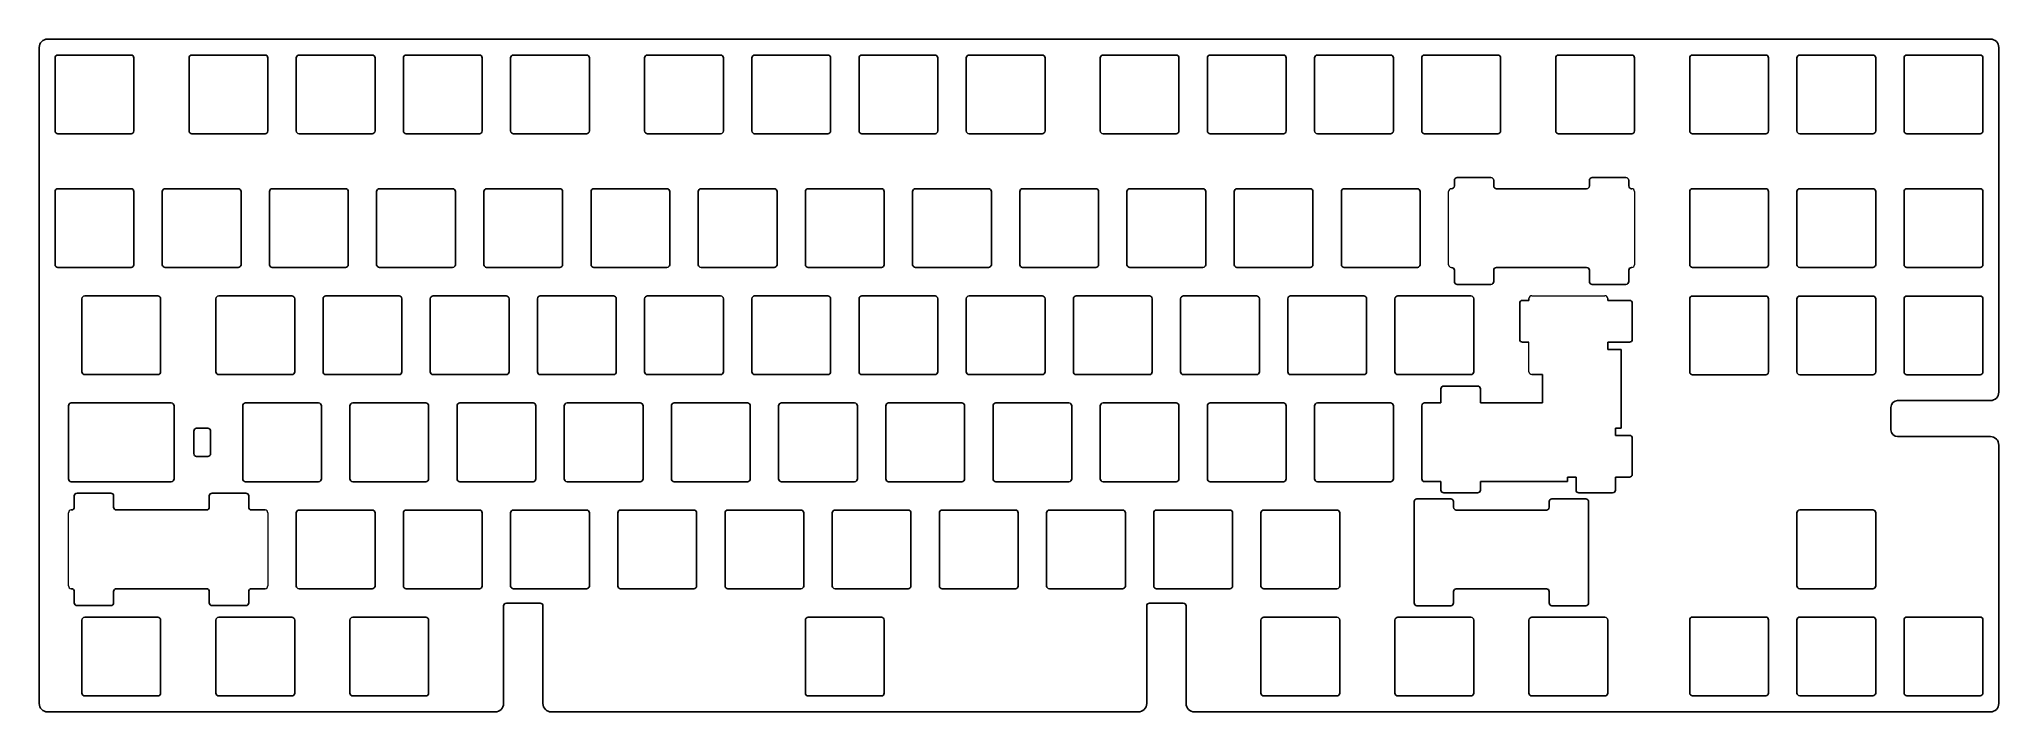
# Model space of a CAD drawing. Header units: millimetres. Extents: x 24 to 373, y 21 to 140.
import ezdxf

# ---------------------------------------------------------------- set-up
doc = ezdxf.new("R2010")
doc.units = ezdxf.units.MM
doc.layers.add('JELLY-00-00-06_PBL1', color=7, linetype='Continuous')
doc.layers.add('Visible_Pen_No__7', color=7, linetype='Continuous', lineweight=18)

msp = doc.modelspace()

# ---------------------------------------------------------------- linework, layer by layer
for p, q in [((371.15, 140.46), (25.89, 140.46)), ((24.39, 138.96), (24.39, 22.32)), ((372.65, 77.67), (372.65, 138.96)), ((282.89, 114.35), (282.89, 115.35)), ((299.89, 114.35), (299.89, 115.35)), ((275.36, 113.85), (275.39, 113.85)), ((307.39, 113.85), (307.41, 113.85)), ((275.39, 99.85), (275.36, 99.85)), ((275.89, 97.35), (275.89, 99.35)), ((282.89, 99.35), (282.89, 97.35)), ((299.89, 99.35), (299.89, 97.35)), ((306.89, 97.35), (306.89, 99.35)), ((307.39, 99.85), (307.41, 99.85)), ((289.15, 93.99), (289.15, 94.32)), ((303.15, 94.32), (303.15, 93.99)), ((288.01, 93.99), (289.15, 93.99)), ((307.01, 93.99), (303.15, 93.99)), ((288.01, 86.56), (288.01, 86.56)), ((289.15, 86.56), (288.01, 86.56)), ((303.15, 86.56), (307.01, 86.56)), ((303.15, 85.27), (303.15, 86.56)), ((305.53, 85.27), (303.15, 85.27)), ((305.53, 85.27), (305.53, 71.27)), ((307.01, 86.56), (307.01, 86.56)), ((273.51, 78.27), (273.51, 75.77)), ((280.51, 75.77), (280.51, 78.27)), ((270.1, 75.27), (270.1, 62.27)), ((270.6, 75.77), (273.51, 75.77)), ((280.51, 75.77), (291.53, 75.77)), ((353.47, 74.97), (353.47, 70.97)), ((371.15, 76.17), (354.67, 76.17)), ((51.86, 66.75), (51.86, 70.75)), ((52.36, 71.25), (54.36, 71.25)), ((54.86, 70.75), (54.86, 66.75)), ((304.51, 69.99), (304.51, 71.27)), ((304.51, 71.27), (305.53, 71.27)), ((304.51, 69.99), (307.01, 69.99)), ((307.01, 69.99), (307.01, 69.99)), ((354.67, 69.77), (371.15, 69.77)), ((54.36, 66.25), (52.36, 66.25)), ((372.65, 68.27), (372.65, 22.32)), ((37.62, 57.22), (37.62, 59.22)), ((54.62, 57.22), (54.62, 59.22)), ((280.51, 61.77), (280.51, 60.27)), ((297.51, 62.56), (296.01, 62.56)), ((296.01, 62.56), (296.01, 61.77)), ((297.51, 62.56), (297.51, 60.27)), ((304.51, 60.27), (304.51, 62.56)), ((307.01, 62.56), (304.51, 62.56)), ((30.09, 56.72), (30.12, 56.72)), ((62.12, 56.72), (64.52, 56.72)), ((268.74, 40.2), (268.74, 58.2)), ((275.74, 57.2), (275.74, 58.2)), ((292.74, 57.2), (292.74, 58.2)), ((299.74, 40.2), (299.74, 58.2)), ((30.12, 42.72), (30.09, 42.72)), ((30.62, 40.22), (30.62, 42.22)), ((37.62, 42.22), (37.62, 40.22)), ((54.62, 42.22), (54.62, 40.22)), ((61.62, 40.22), (61.62, 42.22)), ((62.12, 42.72), (64.52, 42.72)), ((275.74, 42.2), (275.74, 40.2)), ((292.74, 42.2), (292.74, 40.2)), ((106.91, 39.65), (106.91, 22.32)), ((113.91, 39.65), (113.91, 22.32)), ((221.21, 39.65), (221.21, 22.32)), ((228.21, 39.65), (228.21, 22.32)), ((105.41, 20.82), (25.89, 20.82)), ((115.41, 20.82), (219.71, 20.82)), ((229.71, 20.82), (371.15, 20.82))]:
    msp.add_line(p, q)
at = {"linetype": 'Continuous'}
for p, q in [((275.89, 115.35), (275.89, 114.35)), ((276.39, 115.85), (282.39, 115.85)), ((306.39, 115.85), (300.39, 115.85)), ((306.89, 115.35), (306.89, 114.35)), ((283.39, 113.85), (299.39, 113.85)), ((283.39, 99.85), (299.39, 99.85)), ((276.39, 96.85), (282.39, 96.85)), ((306.39, 96.85), (300.39, 96.85)), ((287.51, 93.49), (287.51, 87.06)), ((307.51, 93.49), (307.51, 87.06)), ((274.01, 78.77), (280.01, 78.77)), ((307.51, 69.49), (307.51, 63.06)), ((30.62, 59.22), (30.62, 57.22)), ((31.12, 59.72), (37.12, 59.72)), ((61.12, 59.72), (55.12, 59.72)), ((61.62, 59.22), (61.62, 57.22)), ((273.51, 61.77), (273.51, 60.27)), ((274.01, 59.77), (280.01, 59.77)), ((280.51, 61.77), (296.01, 61.77)), ((304.01, 59.77), (298.01, 59.77)), ((38.12, 56.72), (54.12, 56.72)), ((269.24, 58.7), (275.24, 58.7)), ((276.24, 56.7), (292.24, 56.7)), ((299.24, 58.7), (293.24, 58.7)), ((38.12, 42.72), (54.12, 42.72)), ((276.24, 42.7), (292.24, 42.7)), ((31.12, 39.72), (37.12, 39.72)), ((61.12, 39.72), (55.12, 39.72)), ((107.41, 40.15), (113.41, 40.15)), ((221.71, 40.15), (227.71, 40.15)), ((269.24, 39.7), (275.24, 39.7)), ((299.24, 39.7), (293.24, 39.7))]:
    msp.add_line(p, q, dxfattribs=at)
for points in [[(40.71, 137.63), (27.71, 137.63, 0.414214), (27.21, 137.13), (27.21, 124.13, 0.414214), (27.71, 123.63), (40.71, 123.63, 0.414214), (41.21, 124.13), (41.21, 137.13, 0.414214)], [(64.52, 137.63), (51.52, 137.63, 0.414214), (51.02, 137.13), (51.02, 124.13, 0.414214), (51.52, 123.63), (64.52, 123.63, 0.414214), (65.02, 124.13), (65.02, 137.13, 0.414214)], [(83.57, 137.63), (70.57, 137.63, 0.414214), (70.07, 137.13), (70.07, 124.13, 0.414214), (70.57, 123.63), (83.57, 123.63, 0.414214), (84.07, 124.13), (84.07, 137.13, 0.414214)], [(89.12, 137.13, -0.414214), (89.62, 137.63), (102.62, 137.63, -0.414214), (103.12, 137.13), (103.12, 124.13, -0.414214), (102.62, 123.63), (89.62, 123.63, -0.414214), (89.12, 124.13)], [(121.67, 137.63), (108.67, 137.63, 0.414214), (108.17, 137.13), (108.17, 124.13, 0.414214), (108.67, 123.63), (121.67, 123.63, 0.414214), (122.17, 124.13), (122.17, 137.13, 0.414214)], [(145.49, 137.63), (132.49, 137.63, 0.414214), (131.99, 137.13), (131.99, 124.13, 0.414214), (132.49, 123.63), (145.49, 123.63, 0.414214), (145.99, 124.13), (145.99, 137.13, 0.414214)], [(164.54, 137.63), (151.54, 137.63, 0.414214), (151.04, 137.13), (151.04, 124.13, 0.414214), (151.54, 123.63), (164.54, 123.63, 0.414214), (165.04, 124.13), (165.04, 137.13, 0.414214)], [(170.09, 137.13, -0.414214), (170.59, 137.63), (183.59, 137.63, -0.414214), (184.09, 137.13), (184.09, 124.13, -0.414214), (183.59, 123.63), (170.59, 123.63, -0.414214), (170.09, 124.13)], [(202.64, 137.63), (189.64, 137.63, 0.414214), (189.14, 137.13), (189.14, 124.13, 0.414214), (189.64, 123.63), (202.64, 123.63, 0.414214), (203.14, 124.13), (203.14, 137.13, 0.414214)], [(226.45, 137.63), (213.45, 137.63, 0.414214), (212.95, 137.13), (212.95, 124.13, 0.414214), (213.45, 123.63), (226.45, 123.63, 0.414214), (226.95, 124.13), (226.95, 137.13, 0.414214)], [(245.5, 137.63), (232.5, 137.63, 0.414214), (232, 137.13), (232, 124.13, 0.414214), (232.5, 123.63), (245.5, 123.63, 0.414214), (246, 124.13), (246, 137.13, 0.414214)], [(251.05, 137.13, -0.414214), (251.55, 137.63), (264.55, 137.63, -0.414214), (265.05, 137.13), (265.05, 124.13, -0.414214), (264.55, 123.63), (251.55, 123.63, -0.414214), (251.05, 124.13)], [(283.6, 137.63), (270.6, 137.63, 0.414214), (270.1, 137.13), (270.1, 124.13, 0.414214), (270.6, 123.63), (283.6, 123.63, 0.414214), (284.1, 124.13), (284.1, 137.13, 0.414214)], [(307.41, 137.63), (294.41, 137.63, 0.414214), (293.91, 137.13), (293.91, 124.13, 0.414214), (294.41, 123.63), (307.41, 123.63, 0.414214), (307.91, 124.13), (307.91, 137.13, 0.414214)], [(331.22, 137.63), (318.22, 137.63, 0.414214), (317.72, 137.13), (317.72, 124.13, 0.414214), (318.22, 123.63), (331.22, 123.63, 0.414214), (331.72, 124.13), (331.72, 137.13, 0.414214)], [(350.27, 137.63), (337.27, 137.63, 0.414214), (336.77, 137.13), (336.77, 124.13, 0.414214), (337.27, 123.63), (350.27, 123.63, 0.414214), (350.77, 124.13), (350.77, 137.13, 0.414214)], [(355.82, 137.13, -0.414214), (356.32, 137.63), (369.32, 137.63, -0.414214), (369.82, 137.13), (369.82, 124.13, -0.414214), (369.32, 123.63), (356.32, 123.63, -0.414214), (355.82, 124.13)], [(27.21, 113.35, -0.414214), (27.71, 113.85), (40.71, 113.85, -0.414214), (41.21, 113.35), (41.21, 100.35, -0.414214), (40.71, 99.85), (27.71, 99.85, -0.414214), (27.21, 100.35)], [(59.76, 113.85), (46.76, 113.85, 0.414214), (46.26, 113.35), (46.26, 100.35, 0.414214), (46.76, 99.85), (59.76, 99.85, 0.414214), (60.26, 100.35), (60.26, 113.35, 0.414214)], [(78.81, 113.85), (65.81, 113.85, 0.414214), (65.31, 113.35), (65.31, 100.35, 0.414214), (65.81, 99.85), (78.81, 99.85, 0.414214), (79.31, 100.35), (79.31, 113.35, 0.414214)], [(84.36, 113.35, -0.414214), (84.86, 113.85), (97.86, 113.85, -0.414214), (98.36, 113.35), (98.36, 100.35, -0.414214), (97.86, 99.85), (84.86, 99.85, -0.414214), (84.36, 100.35)], [(116.91, 113.85), (103.91, 113.85, 0.414214), (103.41, 113.35), (103.41, 100.35, 0.414214), (103.91, 99.85), (116.91, 99.85, 0.414214), (117.41, 100.35), (117.41, 113.35, 0.414214)], [(135.96, 113.85), (122.96, 113.85, 0.414214), (122.46, 113.35), (122.46, 100.35, 0.414214), (122.96, 99.85), (135.96, 99.85, 0.414214), (136.46, 100.35), (136.46, 113.35, 0.414214)], [(141.51, 113.35, -0.414214), (142.01, 113.85), (155.01, 113.85, -0.414214), (155.51, 113.35), (155.51, 100.35, -0.414214), (155.01, 99.85), (142.01, 99.85, -0.414214), (141.51, 100.35)], [(160.56, 113.35, -0.414214), (161.06, 113.85), (174.06, 113.85, -0.414214), (174.56, 113.35), (174.56, 100.35, -0.414214), (174.06, 99.85), (161.06, 99.85, -0.414214), (160.56, 100.35)], [(193.11, 113.85), (180.11, 113.85, 0.414214), (179.61, 113.35), (179.61, 100.35, 0.414214), (180.11, 99.85), (193.11, 99.85, 0.414214), (193.61, 100.35), (193.61, 113.35, 0.414214)], [(212.66, 100.35), (212.66, 113.35, 0.414214), (212.16, 113.85), (199.16, 113.85, 0.414214), (198.66, 113.35), (198.66, 100.35, 0.414214), (199.16, 99.85), (212.16, 99.85, 0.414214)], [(217.71, 113.35, -0.414214), (218.21, 113.85), (231.21, 113.85, -0.414214), (231.71, 113.35), (231.71, 100.35, -0.414214), (231.21, 99.85), (218.21, 99.85, -0.414214), (217.71, 100.35)], [(250.26, 113.85), (237.26, 113.85, 0.414214), (236.76, 113.35), (236.76, 100.35, 0.414214), (237.26, 99.85), (250.26, 99.85, 0.414214), (250.76, 100.35), (250.76, 113.35, 0.414214)], [(269.31, 113.85), (256.31, 113.85, 0.414214), (255.81, 113.35), (255.81, 100.35, 0.414214), (256.31, 99.85), (269.31, 99.85, 0.414214), (269.81, 100.35), (269.81, 113.35, 0.414214)], [(331.22, 113.85), (318.22, 113.85, 0.414214), (317.72, 113.35), (317.72, 100.35, 0.414214), (318.22, 99.85), (331.22, 99.85, 0.414214), (331.72, 100.35), (331.72, 113.35, 0.414214)], [(350.27, 113.85), (337.27, 113.85, 0.414214), (336.77, 113.35), (336.77, 100.35, 0.414214), (337.27, 99.85), (350.27, 99.85, 0.414214), (350.77, 100.35), (350.77, 113.35, 0.414214)], [(355.82, 113.35, -0.414214), (356.32, 113.85), (369.32, 113.85, -0.414214), (369.82, 113.35), (369.82, 100.35, -0.414214), (369.32, 99.85), (356.32, 99.85, -0.414214), (355.82, 100.35)], [(31.97, 94.3), (31.97, 81.3, 0.414214), (32.47, 80.8), (45.47, 80.8, 0.414214), (45.97, 81.3), (45.97, 94.3, 0.414214), (45.47, 94.8), (32.47, 94.8, 0.414214)], [(69.29, 94.8), (56.29, 94.8, 0.414214), (55.79, 94.3), (55.79, 81.3, 0.414214), (56.29, 80.8), (69.29, 80.8, 0.414214), (69.79, 81.3), (69.79, 94.3, 0.414214)], [(88.84, 81.3), (88.84, 94.3, 0.414214), (88.34, 94.8), (75.34, 94.8, 0.414214), (74.84, 94.3), (74.84, 81.3, 0.414214), (75.34, 80.8), (88.34, 80.8, 0.414214)], [(107.39, 94.8), (94.39, 94.8, 0.414214), (93.89, 94.3), (93.89, 81.3, 0.414214), (94.39, 80.8), (107.39, 80.8, 0.414214), (107.89, 81.3), (107.89, 94.3, 0.414214)], [(126.44, 94.8), (113.44, 94.8, 0.414214), (112.94, 94.3), (112.94, 81.3, 0.414214), (113.44, 80.8), (126.44, 80.8, 0.414214), (126.94, 81.3), (126.94, 94.3, 0.414214)], [(131.99, 94.3, -0.414214), (132.49, 94.8), (145.49, 94.8, -0.414214), (145.99, 94.3), (145.99, 81.3, -0.414214), (145.49, 80.8), (132.49, 80.8, -0.414214), (131.99, 81.3)], [(164.54, 94.8), (151.54, 94.8, 0.414214), (151.04, 94.3), (151.04, 81.3, 0.414214), (151.54, 80.8), (164.54, 80.8, 0.414214), (165.04, 81.3), (165.04, 94.3, 0.414214)], [(184.09, 81.3), (184.09, 94.3, 0.414214), (183.59, 94.8), (170.59, 94.8, 0.414214), (170.09, 94.3), (170.09, 81.3, 0.414214), (170.59, 80.8), (183.59, 80.8, 0.414214)], [(202.64, 94.8), (189.64, 94.8, 0.414214), (189.14, 94.3), (189.14, 81.3, 0.414214), (189.64, 80.8), (202.64, 80.8, 0.414214), (203.14, 81.3), (203.14, 94.3, 0.414214)], [(221.69, 94.8), (208.69, 94.8, 0.414214), (208.19, 94.3), (208.19, 81.3, 0.414214), (208.69, 80.8), (221.69, 80.8, 0.414214), (222.19, 81.3), (222.19, 94.3, 0.414214)], [(241.24, 81.3), (241.24, 94.3, 0.414214), (240.74, 94.8), (227.74, 94.8, 0.414214), (227.24, 94.3), (227.24, 81.3, 0.414214), (227.74, 80.8), (240.74, 80.8, 0.414214)], [(260.29, 81.3), (260.29, 94.3, 0.414214), (259.79, 94.8), (246.79, 94.8, 0.414214), (246.29, 94.3), (246.29, 81.3, 0.414214), (246.79, 80.8), (259.79, 80.8, 0.414214)], [(278.84, 94.8), (265.84, 94.8, 0.414214), (265.34, 94.3), (265.34, 81.3, 0.414214), (265.84, 80.8), (278.84, 80.8, 0.414214), (279.34, 81.3), (279.34, 94.3, 0.414214)], [(331.22, 94.77), (318.22, 94.77, 0.414214), (317.72, 94.27), (317.72, 81.27, 0.414214), (318.22, 80.77), (331.22, 80.77, 0.414214), (331.72, 81.27), (331.72, 94.27, 0.414214)], [(350.27, 94.77), (337.27, 94.77, 0.414214), (336.77, 94.27), (336.77, 81.27, 0.414214), (337.27, 80.77), (350.27, 80.77, 0.414214), (350.77, 81.27), (350.77, 94.27, 0.414214)], [(355.82, 94.27, -0.414214), (356.32, 94.77), (369.32, 94.77, -0.414214), (369.82, 94.27), (369.82, 81.27, -0.414214), (369.32, 80.77), (356.32, 80.77, -0.414214), (355.82, 81.27)], [(29.59, 75.25, -0.414214), (30.09, 75.75), (47.86, 75.75, -0.414214), (48.36, 75.25), (48.36, 62.25, -0.414214), (47.86, 61.75), (30.09, 61.75, -0.414214), (29.59, 62.25)], [(74.05, 75.75), (61.05, 75.75, 0.414214), (60.55, 75.25), (60.55, 62.25, 0.414214), (61.05, 61.75), (74.05, 61.75, 0.414214), (74.55, 62.25), (74.55, 75.25, 0.414214)], [(93.1, 75.75), (80.1, 75.75, 0.414214), (79.6, 75.25), (79.6, 62.25, 0.414214), (80.1, 61.75), (93.1, 61.75, 0.414214), (93.6, 62.25), (93.6, 75.25, 0.414214)], [(112.15, 75.75), (99.15, 75.75, 0.414214), (98.65, 75.25), (98.65, 62.25, 0.414214), (99.15, 61.75), (112.15, 61.75, 0.414214), (112.65, 62.25), (112.65, 75.25, 0.414214)], [(131.2, 75.75), (118.2, 75.75, 0.414214), (117.7, 75.25), (117.7, 62.25, 0.414214), (118.2, 61.75), (131.2, 61.75, 0.414214), (131.7, 62.25), (131.7, 75.25, 0.414214)], [(150.25, 75.75), (137.25, 75.75, 0.414214), (136.75, 75.25), (136.75, 62.25, 0.414214), (137.25, 61.75), (150.25, 61.75, 0.414214), (150.75, 62.25), (150.75, 75.25, 0.414214)], [(169.3, 75.75), (156.3, 75.75, 0.414214), (155.8, 75.25), (155.8, 62.25, 0.414214), (156.3, 61.75), (169.3, 61.75, 0.414214), (169.8, 62.25), (169.8, 75.25, 0.414214)], [(188.35, 75.75), (175.35, 75.75, 0.414214), (174.85, 75.25), (174.85, 62.25, 0.414214), (175.35, 61.75), (188.35, 61.75, 0.414214), (188.85, 62.25), (188.85, 75.25, 0.414214)], [(207.4, 75.75), (194.4, 75.75, 0.414214), (193.9, 75.25), (193.9, 62.25, 0.414214), (194.4, 61.75), (207.4, 61.75, 0.414214), (207.9, 62.25), (207.9, 75.25, 0.414214)], [(226.45, 75.75), (213.45, 75.75, 0.414214), (212.95, 75.25), (212.95, 62.25, 0.414214), (213.45, 61.75), (226.45, 61.75, 0.414214), (226.95, 62.25), (226.95, 75.25, 0.414214)], [(245.5, 75.75), (232.5, 75.75, 0.414214), (232, 75.25), (232, 62.25, 0.414214), (232.5, 61.75), (245.5, 61.75, 0.414214), (246, 62.25), (246, 75.25, 0.414214)], [(264.55, 75.75), (251.55, 75.75, 0.414214), (251.05, 75.25), (251.05, 62.25, 0.414214), (251.55, 61.75), (264.55, 61.75, 0.414214), (265.05, 62.25), (265.05, 75.25, 0.414214)], [(83.57, 56.7), (70.57, 56.7, 0.414214), (70.07, 56.2), (70.07, 43.2, 0.414214), (70.57, 42.7), (83.57, 42.7, 0.414214), (84.07, 43.2), (84.07, 56.2, 0.414214)], [(102.62, 56.7), (89.62, 56.7, 0.414214), (89.12, 56.2), (89.12, 43.2, 0.414214), (89.62, 42.7), (102.62, 42.7, 0.414214), (103.12, 43.2), (103.12, 56.2, 0.414214)], [(121.67, 56.7), (108.67, 56.7, 0.414214), (108.17, 56.2), (108.17, 43.2, 0.414214), (108.67, 42.7), (121.67, 42.7, 0.414214), (122.17, 43.2), (122.17, 56.2, 0.414214)], [(140.72, 56.7), (127.72, 56.7, 0.414214), (127.22, 56.2), (127.22, 43.2, 0.414214), (127.72, 42.7), (140.72, 42.7, 0.414214), (141.22, 43.2), (141.22, 56.2, 0.414214)], [(159.77, 56.7), (146.77, 56.7, 0.414214), (146.27, 56.2), (146.27, 43.2, 0.414214), (146.77, 42.7), (159.77, 42.7, 0.414214), (160.27, 43.2), (160.27, 56.2, 0.414214)], [(178.82, 56.7), (165.82, 56.7, 0.414214), (165.32, 56.2), (165.32, 43.2, 0.414214), (165.82, 42.7), (178.82, 42.7, 0.414214), (179.32, 43.2), (179.32, 56.2, 0.414214)], [(198.37, 43.2), (198.37, 56.2, 0.414214), (197.87, 56.7), (184.87, 56.7, 0.414214), (184.37, 56.2), (184.37, 43.2, 0.414214), (184.87, 42.7), (197.87, 42.7, 0.414214)], [(217.42, 43.2), (217.42, 56.2, 0.414214), (216.92, 56.7), (203.92, 56.7, 0.414214), (203.42, 56.2), (203.42, 43.2, 0.414214), (203.92, 42.7), (216.92, 42.7, 0.414214)], [(235.97, 56.7), (222.97, 56.7, 0.414214), (222.47, 56.2), (222.47, 43.2, 0.414214), (222.97, 42.7), (235.97, 42.7, 0.414214), (236.47, 43.2), (236.47, 56.2, 0.414214)], [(255.02, 56.7), (242.02, 56.7, 0.414214), (241.52, 56.2), (241.52, 43.2, 0.414214), (242.02, 42.7), (255.02, 42.7, 0.414214), (255.52, 43.2), (255.52, 56.2, 0.414214)], [(350.27, 56.72), (337.27, 56.72, 0.414214), (336.77, 56.22), (336.77, 43.22, 0.414214), (337.27, 42.72), (350.27, 42.72, 0.414214), (350.77, 43.22), (350.77, 56.22, 0.414214)], [(45.47, 37.65), (32.47, 37.65, 0.414214), (31.97, 37.15), (31.97, 24.15, 0.414214), (32.47, 23.65), (45.47, 23.65, 0.414214), (45.97, 24.15), (45.97, 37.15, 0.414214)], [(69.79, 24.15), (69.79, 37.15, 0.414214), (69.29, 37.65), (56.29, 37.65, 0.414214), (55.79, 37.15), (55.79, 24.15, 0.414214), (56.29, 23.65), (69.29, 23.65, 0.414214)], [(93.1, 37.65), (80.1, 37.65, 0.414214), (79.6, 37.15), (79.6, 24.15, 0.414214), (80.1, 23.65), (93.1, 23.65, 0.414214), (93.6, 24.15), (93.6, 37.15, 0.414214)], [(174.06, 37.65), (161.06, 37.65, 0.414214), (160.56, 37.15), (160.56, 24.15, 0.414214), (161.06, 23.65), (174.06, 23.65, 0.414214), (174.56, 24.15), (174.56, 37.15, 0.414214)], [(255.02, 37.65), (242.02, 37.65, 0.414214), (241.52, 37.15), (241.52, 24.15, 0.414214), (242.02, 23.65), (255.02, 23.65, 0.414214), (255.52, 24.15), (255.52, 37.15, 0.414214)], [(279.34, 24.15), (279.34, 37.15, 0.414214), (278.84, 37.65), (265.84, 37.65, 0.414214), (265.34, 37.15), (265.34, 24.15, 0.414214), (265.84, 23.65), (278.84, 23.65, 0.414214)], [(302.65, 37.65), (289.65, 37.65, 0.414214), (289.15, 37.15), (289.15, 24.15, 0.414214), (289.65, 23.65), (302.65, 23.65, 0.414214), (303.15, 24.15), (303.15, 37.15, 0.414214)], [(331.22, 37.67), (318.22, 37.67, 0.414214), (317.72, 37.17), (317.72, 24.17, 0.414214), (318.22, 23.67), (331.22, 23.67, 0.414214), (331.72, 24.17), (331.72, 37.17, 0.414214)], [(350.27, 37.67), (337.27, 37.67, 0.414214), (336.77, 37.17), (336.77, 24.17, 0.414214), (337.27, 23.67), (350.27, 23.67, 0.414214), (350.77, 24.17), (350.77, 37.17, 0.414214)], [(355.82, 37.17, -0.414214), (356.32, 37.67), (369.32, 37.67, -0.414214), (369.82, 37.17), (369.82, 24.17, -0.414214), (369.32, 23.67), (356.32, 23.67, -0.414214), (355.82, 24.17)]]:
    msp.add_lwpolyline(points, format="xyb", close=True)
for centre, radius, start, end in [((25.89, 138.96), 1.5, 90, 180), ((371.15, 138.96), 1.5, 0, 90), ((282.39, 115.35), 0.5, 0, 90), ((300.39, 115.35), 0.5, 90, 180), ((275.39, 114.35), 0.5, 270, 0), ((283.39, 114.35), 0.5, 180, 270), ((299.39, 114.35), 0.5, 270, 0), ((307.39, 114.35), 0.5, 180, 270), ((275.39, 99.35), 0.5, 0, 90), ((283.39, 99.35), 0.5, 90, 180), ((299.39, 99.35), 0.5, 0, 90), ((307.39, 99.35), 0.5, 90, 180), ((282.39, 97.35), 0.5, 270, 0), ((300.39, 97.35), 0.5, 180, 270), ((288.01, 87.06), 0.5, 180, 270), ((307.01, 87.06), 0.5, 270, 0), ((280.01, 78.27), 0.5, 0, 90), ((371.15, 77.67), 1.5, 270, 0), ((270.6, 75.27), 0.5, 90, 180), ((354.67, 74.97), 1.2, 90, 180), ((52.36, 70.75), 0.5, 90, 180), ((54.36, 70.75), 0.5, 0, 90), ((307.01, 69.49), 0.5, 0, 90), ((354.67, 70.97), 1.2, 180, 270), ((371.15, 68.27), 1.5, 0, 90), ((52.36, 66.75), 0.5, 180, 270), ((54.36, 66.75), 0.5, 270, 0), ((37.12, 59.22), 0.5, 0, 90), ((55.12, 59.22), 0.5, 90, 180), ((270.6, 62.27), 0.5, 180, 270), ((280.01, 60.27), 0.5, 270, 0), ((298.01, 60.27), 0.5, 180, 270), ((30.12, 57.22), 0.5, 270, 0), ((38.12, 57.22), 0.5, 180, 270), ((54.12, 57.22), 0.5, 270, 0), ((62.12, 57.22), 0.5, 180, 270), ((275.24, 58.2), 0.5, 0, 90), ((276.24, 57.2), 0.5, 180, 270), ((292.24, 57.2), 0.5, 270, 0), ((293.24, 58.2), 0.5, 90, 180), ((30.12, 42.22), 0.5, 0, 90), ((38.12, 42.22), 0.5, 90, 180), ((54.12, 42.22), 0.5, 0, 90), ((62.12, 42.22), 0.5, 90, 180), ((276.24, 42.2), 0.5, 90, 180), ((292.24, 42.2), 0.5, 0, 90), ((37.12, 40.22), 0.5, 270, 0), ((55.12, 40.22), 0.5, 180, 270), ((107.41, 39.65), 0.5, 90, 180), ((113.41, 39.65), 0.5, 0, 90), ((221.71, 39.65), 0.5, 90, 180), ((227.71, 39.65), 0.5, 0, 90), ((275.24, 40.2), 0.5, 270, 0), ((293.24, 40.2), 0.5, 180, 270), ((25.89, 22.32), 1.5, 180, 270), ((105.41, 22.32), 1.5, 270, 0), ((115.41, 22.32), 1.5, 180, 270), ((219.71, 22.32), 1.5, 270, 0), ((229.71, 22.32), 1.5, 180, 270), ((371.15, 22.32), 1.5, 270, 0)]:
    msp.add_arc(centre, radius, start, end)
for centre, start, end in [((276.39, 115.35), 90, 180), ((306.39, 115.35), 360, 90), ((276.39, 97.35), 180, 270), ((306.39, 97.35), 270, 360), ((288.01, 93.49), 90, 180), ((307.01, 93.49), 0, 90), ((274.01, 78.27), 90, 180), ((307.01, 63.06), 270, 0), ((31.12, 59.22), 90, 180), ((61.12, 59.22), 360, 90), ((274.01, 60.27), 180, 270), ((304.01, 60.27), 270, 360), ((269.24, 58.2), 90, 180), ((299.24, 58.2), 360, 90), ((31.12, 40.22), 180, 270), ((61.12, 40.22), 270, 360), ((269.24, 40.2), 180, 270), ((299.24, 40.2), 270, 360)]:
    msp.add_arc(centre, 0.5, start, end, dxfattribs=at)
at = {"layer": 'JELLY-00-00-06_PBL1', "color": 7, "linetype": 'Continuous'}
for p, q in [((291.53, 80.82), (289.65, 80.82)), ((291.53, 75.77), (291.53, 80.82)), ((273.51, 61.77), (270.6, 61.77))]:
    msp.add_line(p, q, dxfattribs=at)
at = {"layer": 'Visible_Pen_No__7', "color": 7, "linetype": 'Continuous', "lineweight": 18}
for p, q in [((274.86, 100.35), (274.86, 113.35)), ((307.91, 113.35), (307.91, 100.35)), ((289.65, 94.82), (302.65, 94.82)), ((289.15, 81.32), (289.15, 86.56)), ((29.59, 43.22), (29.59, 56.22)), ((65.02, 56.22), (65.02, 43.22))]:
    msp.add_line(p, q, dxfattribs=at)
for centre, start, end in [((275.36, 113.35), 90, 180), ((307.41, 113.35), 0, 90), ((275.36, 100.35), 180, 270), ((307.41, 100.35), 270, 0), ((289.65, 94.32), 90, 180), ((302.65, 94.32), 0, 90), ((289.65, 81.32), 180, 270), ((30.09, 56.22), 90, 180), ((64.52, 56.22), 0, 90), ((30.09, 43.22), 180, 270), ((64.52, 43.22), 270, 0)]:
    msp.add_arc(centre, 0.5, start, end, dxfattribs=at)

doc.saveas('drawing.dxf')
